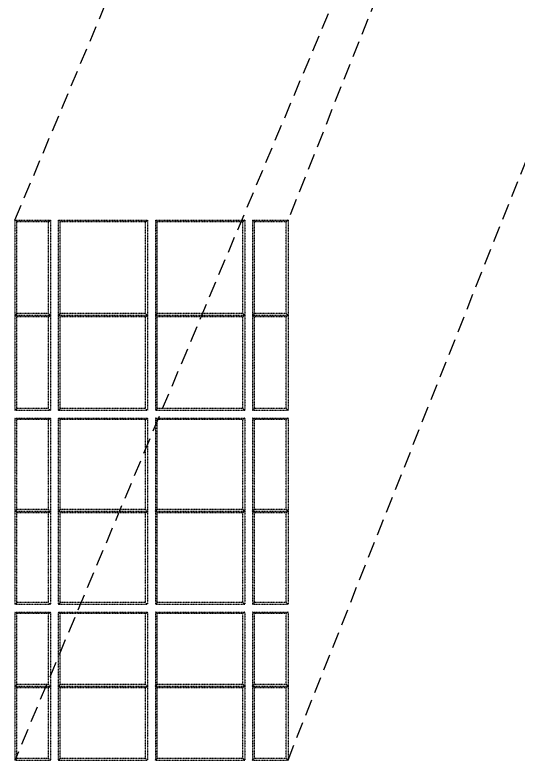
# Model space of a CAD drawing. Header units: millimetres. Extents: x 3774 to 718460, y -768339 to 192544.
# Drawn here: x 378181 to 385955, y -747852 to -736328 of the extents above; entities that cross this region are included whole.
import ezdxf

# ---------------------------------------------------------------- set-up
doc = ezdxf.new("R2010")
doc.units = ezdxf.units.MM
doc.linetypes.add('HIDDEN', pattern=[0.375, 0.25, -0.125])
doc.linetypes.add('TA_HL_001.00000', pattern=[6.5, 3.55, -2.95])
doc.layers.get('Defpoints').update_dxf_attribs({"color": 250})
doc.layers.add('010 - ASPG_FRAMING_SUB_COLOR_3', color=3, linetype='Continuous')

# ---------------------------------------------------------------- blocks, each defined once
blk = doc.blocks.new('*U8192')
at = {"layer": '010 - ASPG_FRAMING_SUB_COLOR_3', "linetype": 'ByBlock'}
for points in [[(0, 0), (0, 550), (25, 520), (25, 30), (0, 0)], [(1145, 550), (0, 550), (25, 520), (1120, 520)], [(1145, 0), (1145, 550), (1120, 520), (1120, 30), (1145, 0)], [(25, 30), (1120, 30), (1145, 0), (0, 0), (25, 30)]]:
    blk.add_lwpolyline(points, close=True, dxfattribs=at)
blk = doc.blocks.new('*U8161')
at = {"layer": '010 - ASPG_FRAMING_SUB_COLOR_3', "linetype": 'ByBlock'}
for points in [[(0, 0), (0, 1380), (25, 1350), (25, 30), (0, 0)], [(1145, 1380), (0, 1380), (25, 1350), (1120, 1350)], [(1145, 0), (1145, 1380), (1120, 1350), (1120, 30), (1145, 0)], [(25, 30), (1120, 30), (1145, 0), (0, 0), (25, 30)]]:
    blk.add_lwpolyline(points, close=True, dxfattribs=at)
blk = doc.blocks.new('*U8191')
at = {"layer": '010 - ASPG_FRAMING_SUB_COLOR_3', "linetype": 'ByBlock'}
for points in [[(0, 0), (0, 550), (25, 520), (25, 30), (0, 0)], [(1440, 550), (0, 550), (25, 520), (1415, 520)], [(1440, 0), (1440, 550), (1415, 520), (1415, 30), (1440, 0)], [(25, 30), (1415, 30), (1440, 0), (0, 0), (25, 30)]]:
    blk.add_lwpolyline(points, close=True, dxfattribs=at)
blk = doc.blocks.new('*U8156')
at = {"layer": '010 - ASPG_FRAMING_SUB_COLOR_3', "linetype": 'ByBlock'}
for points in [[(0, 0), (0, 1380), (25, 1350), (25, 30), (0, 0)], [(1440, 1380), (0, 1380), (25, 1350), (1415, 1350)], [(1440, 0), (1440, 1380), (1415, 1350), (1415, 30), (1440, 0)], [(25, 30), (1415, 30), (1440, 0), (0, 0), (25, 30)]]:
    blk.add_lwpolyline(points, close=True, dxfattribs=at)
blk = doc.blocks.new('*U8190')
at = {"layer": '010 - ASPG_FRAMING_SUB_COLOR_3', "linetype": 'ByBlock'}
for points in [[(0, 0), (0, 550), (25, 520), (25, 30), (0, 0)], [(1470, 550), (0, 550), (25, 520), (1445, 520)], [(1470, 0), (1470, 550), (1445, 520), (1445, 30), (1470, 0)], [(25, 30), (1445, 30), (1470, 0), (0, 0), (25, 30)]]:
    blk.add_lwpolyline(points, close=True, dxfattribs=at)
blk = doc.blocks.new('*U8152')
at = {"layer": '010 - ASPG_FRAMING_SUB_COLOR_3', "linetype": 'ByBlock'}
for points in [[(0, 0), (0, 1380), (25, 1350), (25, 30), (0, 0)], [(1470, 1380), (0, 1380), (25, 1350), (1445, 1350)], [(1470, 0), (1470, 1380), (1445, 1350), (1445, 30), (1470, 0)], [(25, 30), (1445, 30), (1470, 0), (0, 0), (25, 30)]]:
    blk.add_lwpolyline(points, close=True, dxfattribs=at)

msp = doc.modelspace()

# ---------------------------------------------------------------- linework, layer by layer
at = {"layer": 'Defpoints', "color": 0, "linetype": 'HIDDEN', "ltscale": 1000}
for p, q in [((378180.541, -739502.489), (386646.105, -719316.64)), ((390407.768, -719316.64), (382400.541, -739502.489)), ((386646.105, -727666.64), (378180.541, -747852.489)), ((382400.541, -747852.489), (390407.768, -727666.64))]:
    msp.add_line(p, q, dxfattribs=at)

# ---------------------------------------------------------------- block references
at = {"linetype": 'TA_HL_001.00000', "xscale": -1, "rotation": 270.000000000119}
for name, p in [('*U8190', (378180.541, -740972.489)), ('*U8152', (378850.541, -740972.489)), ('*U8152', (380350.541, -740972.489)), ('*U8190', (381850.541, -740972.489)), ('*U8190', (378180.541, -742442.489)), ('*U8152', (378850.541, -742442.489)), ('*U8152', (380350.541, -742442.489)), ('*U8190', (381850.541, -742442.489)), ('*U8191', (378180.541, -744002.489)), ('*U8156', (378850.541, -744002.489)), ('*U8156', (380350.541, -744002.489)), ('*U8191', (381850.541, -744002.489)), ('*U8191', (378180.541, -745442.489)), ('*U8156', (378850.541, -745442.489)), ('*U8156', (380350.541, -745442.489)), ('*U8191', (381850.541, -745442.489)), ('*U8192', (378180.541, -746707.489)), ('*U8161', (378850.541, -746707.489)), ('*U8161', (380350.541, -746707.489)), ('*U8192', (381850.541, -746707.489)), ('*U8192', (378180.541, -747852.489)), ('*U8161', (378850.541, -747852.489)), ('*U8161', (380350.541, -747852.489)), ('*U8192', (381850.541, -747852.489))]:
    msp.add_blockref(name, p, dxfattribs=at)

doc.saveas('drawing.dxf')
